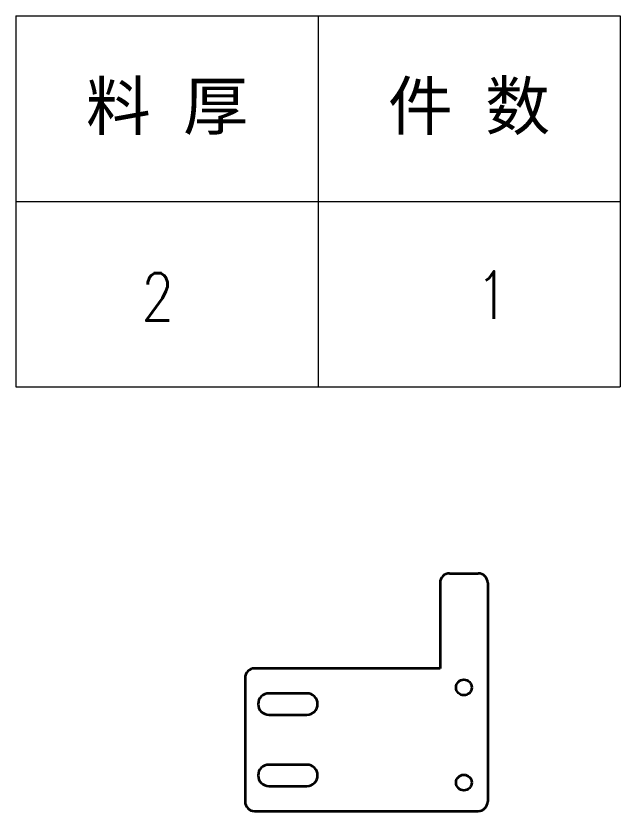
# Model space of a CAD drawing. Header units: millimetres. Extents: x 142029 to 212337, y -20537 to 1533.
# Drawn here: x 142203 to 142330, y 716 to 883.2 of the extents above; entities that cross this region are included whole.
import ezdxf
from ezdxf.enums import TextEntityAlignment as Align

# ---------------------------------------------------------------- set-up
doc = ezdxf.new("R2010")
doc.units = ezdxf.units.MM
doc.header["$LTSCALE"] = 0.5
doc.layers.add('标注线', color=3, linetype='Continuous', lineweight=18)
doc.layers.add('粗实线', color=7, linetype='Continuous', lineweight=35)
doc.styles.add('DIM', font='romans.shx', dxfattribs={"width": 0.8, "bigfont": 'bigfont.shx'})

# ---------------------------------------------------------------- blocks, each defined once
blk = doc.blocks.new('*T146')
at = {"color": 0, "linetype": 'ByBlock', "lineweight": -2, "transparency": 16777216}
for p, q in [((0, 0), (127, 0)), ((0, 0), (0, -78)), ((63.5, 0), (63.5, -78)), ((127, 0), (127, -78)), ((0, -39), (127, -39)), ((0, -78), (127, -78))]:
    blk.add_line(p, q, dxfattribs=at)
at = {"color": 0, "transparency": 16777216, "char_height": 10, "width": 60.5, "attachment_point": 5}
for s, insert in [('{\\fSimSun|b0|i0|c134|p2;料 厚}', (31.75, -19.5)), ('{\\fSimSun|b0|i0|c134|p2;件 数}', (95.25, -19.5))]:
    blk.add_mtext(s, dxfattribs=dict(at, insert=insert))
blk = doc.blocks.new('拆图参数')
blk.add_blockref('*T146', (-63.5, 78))
at = {"style": 'DIM', "width": 0.8}
blk.add_attdef('6', text='', height=10, dxfattribs=at).set_placement((-37.13, 18.91), align=Align.MIDDLE_LEFT)
blk.add_attdef('1', text='', height=10, dxfattribs=at).set_placement((36.65, 19.27), align=Align.MIDDLE_CENTER)

msp = doc.modelspace()

# ---------------------------------------------------------------- linework, layer by layer
at = {"layer": '粗实线', "ltscale": 0.15}
msp.add_line((142294.159, 765.976), (142300.159, 765.976), dxfattribs=at)
at = {"layer": '粗实线', "ltscale": 0.45}
msp.add_line((142292.159, 763.976), (142292.159, 745.976), dxfattribs=at)
at = {"layer": '粗实线'}
for p, q in [((142302.159, 763.976), (142302.159, 717.976)), ((142251.159, 743.976), (142251.159, 717.976))]:
    msp.add_line(p, q, dxfattribs=at)
at = {"layer": '粗实线', "ltscale": 0.125}
msp.add_line((142292.159, 745.976), (142253.159, 745.976), dxfattribs=at)
at = {"layer": '粗实线', "ltscale": 0.2}
for p, q in [((142264.159, 740.726), (142256.159, 740.726)), ((142256.159, 736.226), (142264.159, 736.226)), ((142264.159, 725.726), (142256.159, 725.726)), ((142256.159, 721.226), (142264.159, 721.226))]:
    msp.add_line(p, q, dxfattribs=at)
at = {"layer": '粗实线', "ltscale": 0.325}
msp.add_line((142253.159, 715.976), (142300.159, 715.976), dxfattribs=at)
at = {"layer": '粗实线'}
for centre in [(142297.159, 741.976), (142297.159, 721.976)]:
    msp.add_circle(centre, 1.65, dxfattribs=at)
for centre, radius, start, end in [((142294.159, 763.976), 2, 90, 180), ((142300.159, 763.976), 2, 0, 90), ((142256.159, 738.476), 2.25, 90, 270), ((142264.159, 738.476), 2.25, 270, 90), ((142256.159, 723.476), 2.25, 90, 270), ((142264.159, 723.476), 2.25, 270, 90), ((142253.159, 717.976), 2, 180, 270), ((142300.159, 717.976), 2, 270, 0)]:
    msp.add_arc(centre, radius, start, end, dxfattribs=at)
at = {"layer": '粗实线', "ltscale": 0.125}
msp.add_arc((142253.159, 743.976), 2, 90, 180, dxfattribs=at)

# ---------------------------------------------------------------- block references
at = {"layer": '标注线'}
msp.add_blockref('拆图参数', (142266.492, 805.212), dxfattribs=at).add_auto_attribs({'1': '1', '6': '2'})

doc.saveas('drawing.dxf')
